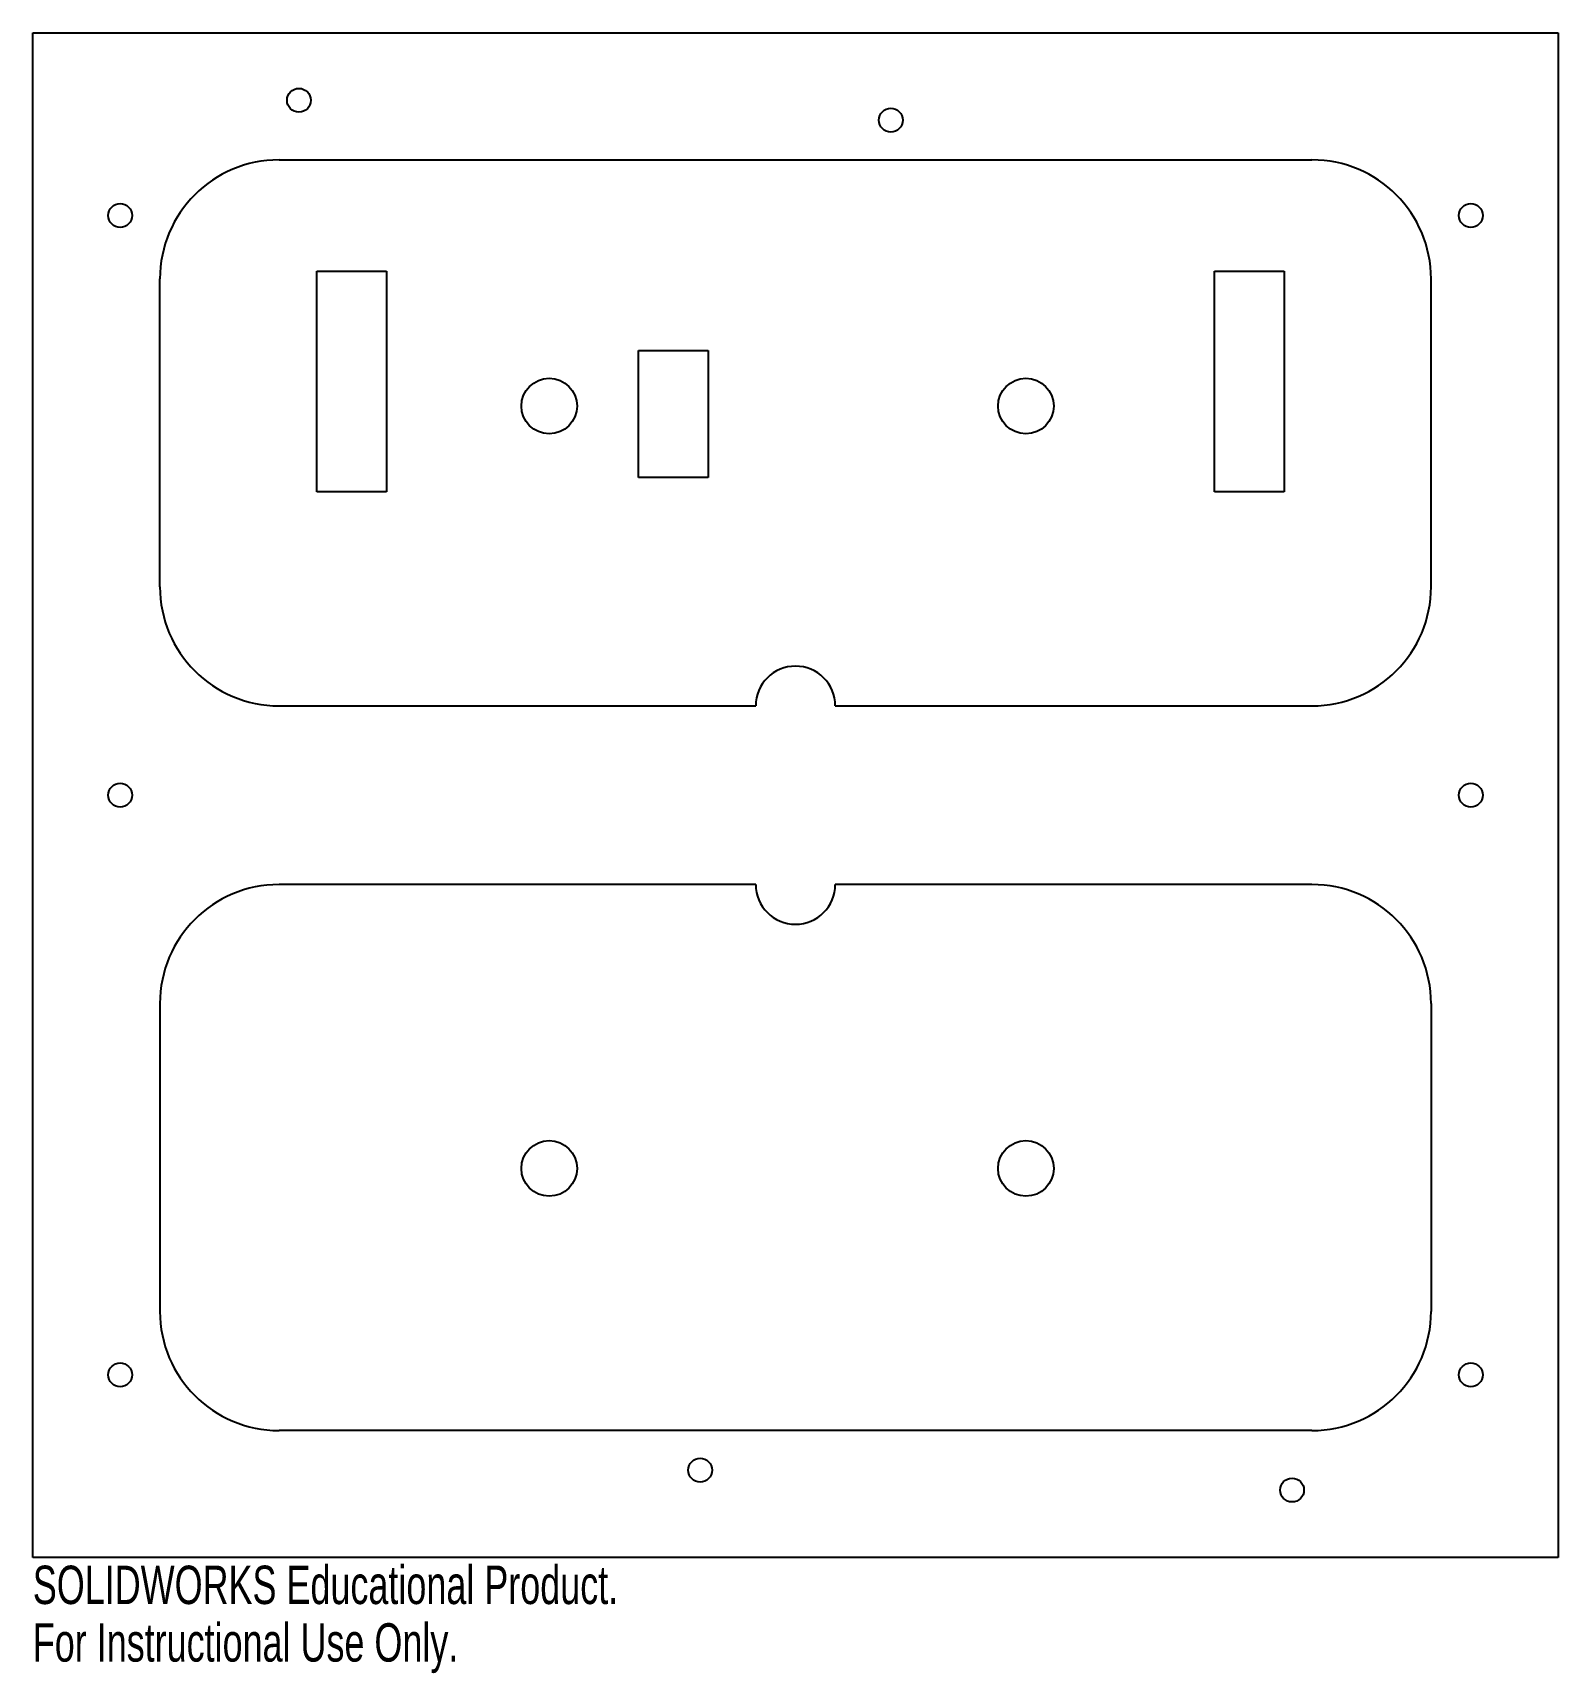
# Model space of a CAD drawing. Header units: millimetres. Extents: x -96 to 96, y -111 to 96.
import ezdxf

# ---------------------------------------------------------------- set-up
doc = ezdxf.new("R2010")
doc.units = ezdxf.units.MM
doc.styles.add('SLDTEXTSTYLE0', font='TXT', dxfattribs={"width": 0.7})

msp = doc.modelspace()

# ---------------------------------------------------------------- linework, layer by layer
at = {"color": 7, "linetype": 'Continuous'}
for p, q in [((-96, -96), (-96, 96)), ((-96, 96), (96, 96)), ((96, 96), (96, -96)), ((-65, 80), (65, 80)), ((-80, 26.25), (-80, 65)), ((-60.25, 66), (-51.5, 66)), ((-60.25, 38.2), (-60.25, 66)), ((-51.5, 66), (-51.5, 38.2)), ((52.75, 38.2), (52.75, 66)), ((52.75, 66), (61.5, 66)), ((61.5, 66), (61.5, 38.2)), ((80, 26.25), (80, 65)), ((-19.75, 40), (-19.75, 56)), ((-19.75, 56), (-11, 56)), ((-11, 56), (-11, 40)), ((-11, 40), (-19.75, 40)), ((-51.5, 38.2), (-60.25, 38.2)), ((61.5, 38.2), (52.75, 38.2)), ((-65, 11.25), (-5, 11.25)), ((5, 11.25), (65, 11.25)), ((-5, -11.25), (-65, -11.25)), ((65, -11.25), (5, -11.25)), ((-80, -26.25), (-80, -65)), ((80, -26.25), (80, -65)), ((65, -80), (-65, -80)), ((96, -96), (-96, -96))]:
    msp.add_line(p, q, dxfattribs=at)
for centre, radius in [((-62.5, 87.5), 1.5), ((12, 85), 1.5), ((-85, 73), 1.5), ((85, 73), 1.5), ((-31, 49), 3.5), ((29, 49), 3.5), ((-85, 0), 1.5), ((85, 0), 1.5), ((-31, -47), 3.5), ((29, -47), 3.5), ((-85, -73), 1.5), ((85, -73), 1.5), ((-12, -85), 1.5), ((62.5, -87.5), 1.5)]:
    msp.add_circle(centre, radius, dxfattribs=at)
for centre, radius, start, end in [((-65, 65), 15, 90, 180), ((65, 65), 15, 0, 90), ((-65, 26.25), 15, 180, 270), ((65, 26.25), 15, 270, 0), ((0, 11.25), 5, 0, 180), ((-65, -26.25), 15, 90, 180), ((0, -11.25), 5, 180, 0), ((65, -26.25), 15, 0, 90), ((-65, -65), 15, 180, 270), ((65, -65), 15, 270, 0)]:
    msp.add_arc(centre, radius, start, end, dxfattribs=at)

# ---------------------------------------------------------------- texts
at = {"color": 7, "linetype": 'Continuous', "char_height": 4.8336, "attachment_point": 1, "style": 'SLDTEXTSTYLE0'}
for s, insert in [('SOLIDWORKS Educational Product.', (-96, -97.02)), ('For Instructional Use Only.', (-96, -104.27))]:
    msp.add_mtext(s, dxfattribs=dict(at, insert=insert))

doc.saveas('drawing.dxf')
